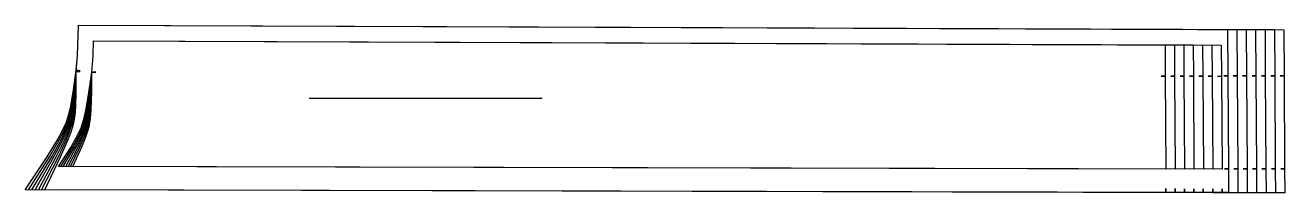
# Model space of a CAD drawing. Header units: inches. Extents: x 0 to 31.7, y 0 to 4.2.
import ezdxf

# ---------------------------------------------------------------- set-up
doc = ezdxf.new("R2010")
doc.units = ezdxf.units.IN

msp = doc.modelspace()

# ---------------------------------------------------------------- linework, layer by layer
at = {"layer": 'T001L001'}
for points in [[(0, 0.076), (0.556, 0.911), (0.815, 1.337), (0.934, 1.556), (1.039, 1.782), (1.102, 1.981), (1.148, 2.184), (1.217, 2.598), (1.286, 3.089), (1.383, 3.078), (1.286, 3.089), (1.317, 3.463), (1.339, 4.226), (30.267, 4.117), (30.274, 2.952), (30.176, 2.951), (30.274, 2.952), (30.289, 0.609), (30.191, 0.608), (30.289, 0.609), (30.293, 0.005), (28.713, 0.009), (28.713, 0.107), (28.713, 0.009), (0, 0.076)], [(0.083, 0.075), (0.612, 0.91), (0.858, 1.336), (0.97, 1.554), (1.069, 1.779), (1.127, 1.977), (1.168, 2.18), (1.227, 2.592), (1.285, 3.084), (1.383, 3.075), (1.285, 3.084), (1.317, 3.463), (1.339, 4.226), (30.504, 4.116), (30.511, 2.951), (30.412, 2.95), (30.511, 2.951), (30.525, 0.608), (30.427, 0.607), (30.525, 0.608), (30.529, 0.004), (28.949, 0.008), (28.949, 0.106), (28.949, 0.008), (0.083, 0.075)], [(0.166, 0.075), (0.669, 0.909), (0.902, 1.334), (1.007, 1.552), (1.099, 1.775), (1.152, 1.973), (1.189, 2.176), (1.238, 2.586), (1.285, 3.08), (1.383, 3.071), (1.285, 3.08), (1.317, 3.463), (1.339, 4.226), (30.74, 4.115), (30.747, 2.95), (30.648, 2.949), (30.747, 2.95), (30.761, 0.607), (30.663, 0.607), (30.761, 0.607), (30.765, 0.003), (29.185, 0.007), (29.185, 0.105), (29.185, 0.007), (0.166, 0.075)], [(0.249, 0.075), (0.725, 0.908), (0.945, 1.332), (1.044, 1.549), (1.13, 1.771), (1.178, 1.969), (1.209, 2.171), (1.249, 2.579), (1.285, 3.076), (1.383, 3.068), (1.285, 3.076), (1.317, 3.463), (1.339, 4.226), (30.976, 4.114), (30.983, 2.949), (30.885, 2.948), (30.983, 2.949), (30.998, 0.606), (30.899, 0.606), (30.998, 0.606), (31.001, 0.002), (29.421, 0.006), (29.422, 0.104), (29.421, 0.006), (0.249, 0.075)], [(0.331, 0.075), (0.781, 0.907), (0.988, 1.33), (1.081, 1.546), (1.16, 1.767), (1.203, 1.965), (1.23, 2.166), (1.26, 2.572), (1.284, 3.071), (1.382, 3.064), (1.284, 3.071), (1.317, 3.463), (1.339, 4.226), (31.212, 4.114), (31.219, 2.948), (31.121, 2.947), (31.219, 2.948), (31.234, 0.605), (31.135, 0.605), (31.234, 0.605), (31.237, 0.001), (29.658, 0.005), (29.658, 0.103), (29.658, 0.005), (0.331, 0.075)], [(0.413, 0.074), (0.837, 0.906), (1.031, 1.328), (1.118, 1.543), (1.191, 1.763), (1.229, 1.961), (1.251, 2.161), (1.271, 2.565), (1.284, 3.066), (1.382, 3.061), (1.284, 3.066), (1.317, 3.463), (1.339, 4.226), (31.448, 4.113), (31.455, 2.947), (31.357, 2.947), (31.455, 2.947), (31.47, 0.605), (31.372, 0.604), (31.47, 0.605), (31.474, 0), (29.894, 0.004), (29.894, 0.102), (29.894, 0.004), (0.413, 0.074)], [(0.494, 0.074), (0.893, 0.905), (1.075, 1.326), (1.155, 1.54), (1.222, 1.759), (1.255, 1.956), (1.272, 2.156), (1.283, 2.558), (1.283, 3.062), (1.382, 3.058), (1.283, 3.062), (1.317, 3.463), (1.339, 4.226), (31.685, 4.112), (31.692, 2.946), (31.593, 2.946), (31.692, 2.946), (31.706, 0.604), (31.608, 0.603), (31.706, 0.604), (31.71, 0), (30.13, 0.003), (30.13, 0.102), (30.13, 0.003), (0.494, 0.074)], [(0.841, 0.664), (1.145, 1.141), (1.287, 1.385), (1.41, 1.637), (1.478, 1.854), (1.529, 2.077), (1.605, 2.529), (1.677, 3.045), (1.775, 3.034), (1.677, 3.045), (1.71, 3.441), (1.721, 3.831), (28.695, 3.729), (28.7, 2.942), (28.601, 2.941), (28.7, 2.942), (28.714, 0.599), (0.841, 0.664)], [(0.9, 0.664), (1.192, 1.144), (1.327, 1.389), (1.444, 1.642), (1.506, 1.859), (1.551, 2.081), (1.617, 2.531), (1.677, 3.045), (1.775, 3.035), (1.677, 3.045), (1.71, 3.441), (1.721, 3.831), (28.931, 3.728), (28.936, 2.941), (28.837, 2.94), (28.936, 2.941), (28.95, 0.598), (0.9, 0.664)], [(0.96, 0.664), (1.238, 1.147), (1.367, 1.393), (1.477, 1.647), (1.534, 1.864), (1.574, 2.085), (1.629, 2.534), (1.677, 3.045), (1.775, 3.037), (1.677, 3.045), (1.71, 3.441), (1.721, 3.831), (29.167, 3.728), (29.172, 2.94), (29.074, 2.939), (29.172, 2.94), (29.187, 0.597), (0.96, 0.664)], [(1.019, 0.664), (1.284, 1.15), (1.407, 1.397), (1.51, 1.652), (1.562, 1.869), (1.596, 2.09), (1.641, 2.536), (1.677, 3.045), (1.775, 3.038), (1.677, 3.045), (1.71, 3.441), (1.721, 3.831), (29.403, 3.727), (29.408, 2.939), (29.31, 2.939), (29.408, 2.939), (29.423, 0.597), (1.019, 0.664)], [(1.078, 0.663), (1.33, 1.153), (1.446, 1.401), (1.543, 1.657), (1.59, 1.873), (1.619, 2.094), (1.653, 2.538), (1.677, 3.045), (1.775, 3.039), (1.677, 3.045), (1.71, 3.441), (1.721, 3.831), (29.64, 3.726), (29.644, 2.938), (29.546, 2.938), (29.644, 2.938), (29.659, 0.596), (1.078, 0.663)], [(1.137, 0.663), (1.377, 1.155), (1.486, 1.405), (1.577, 1.662), (1.618, 1.878), (1.641, 2.098), (1.665, 2.541), (1.677, 3.045), (1.775, 3.04), (1.677, 3.045), (1.71, 3.441), (1.721, 3.831), (29.876, 3.725), (29.881, 2.937), (29.782, 2.937), (29.881, 2.937), (29.895, 0.595), (1.137, 0.663)], [(1.196, 0.663), (1.423, 1.158), (1.526, 1.409), (1.61, 1.667), (1.645, 1.883), (1.664, 2.102), (1.677, 2.543), (1.677, 3.045), (1.776, 3.041), (1.677, 3.045), (1.71, 3.441), (1.721, 3.831), (30.112, 3.724), (30.117, 2.937), (30.018, 2.936), (30.117, 2.937), (30.131, 0.594), (1.196, 0.663)], [(7.146, 2.383), (13.016, 2.383)]]:
    msp.add_lwpolyline(points, dxfattribs=at)

doc.saveas('drawing.dxf')
